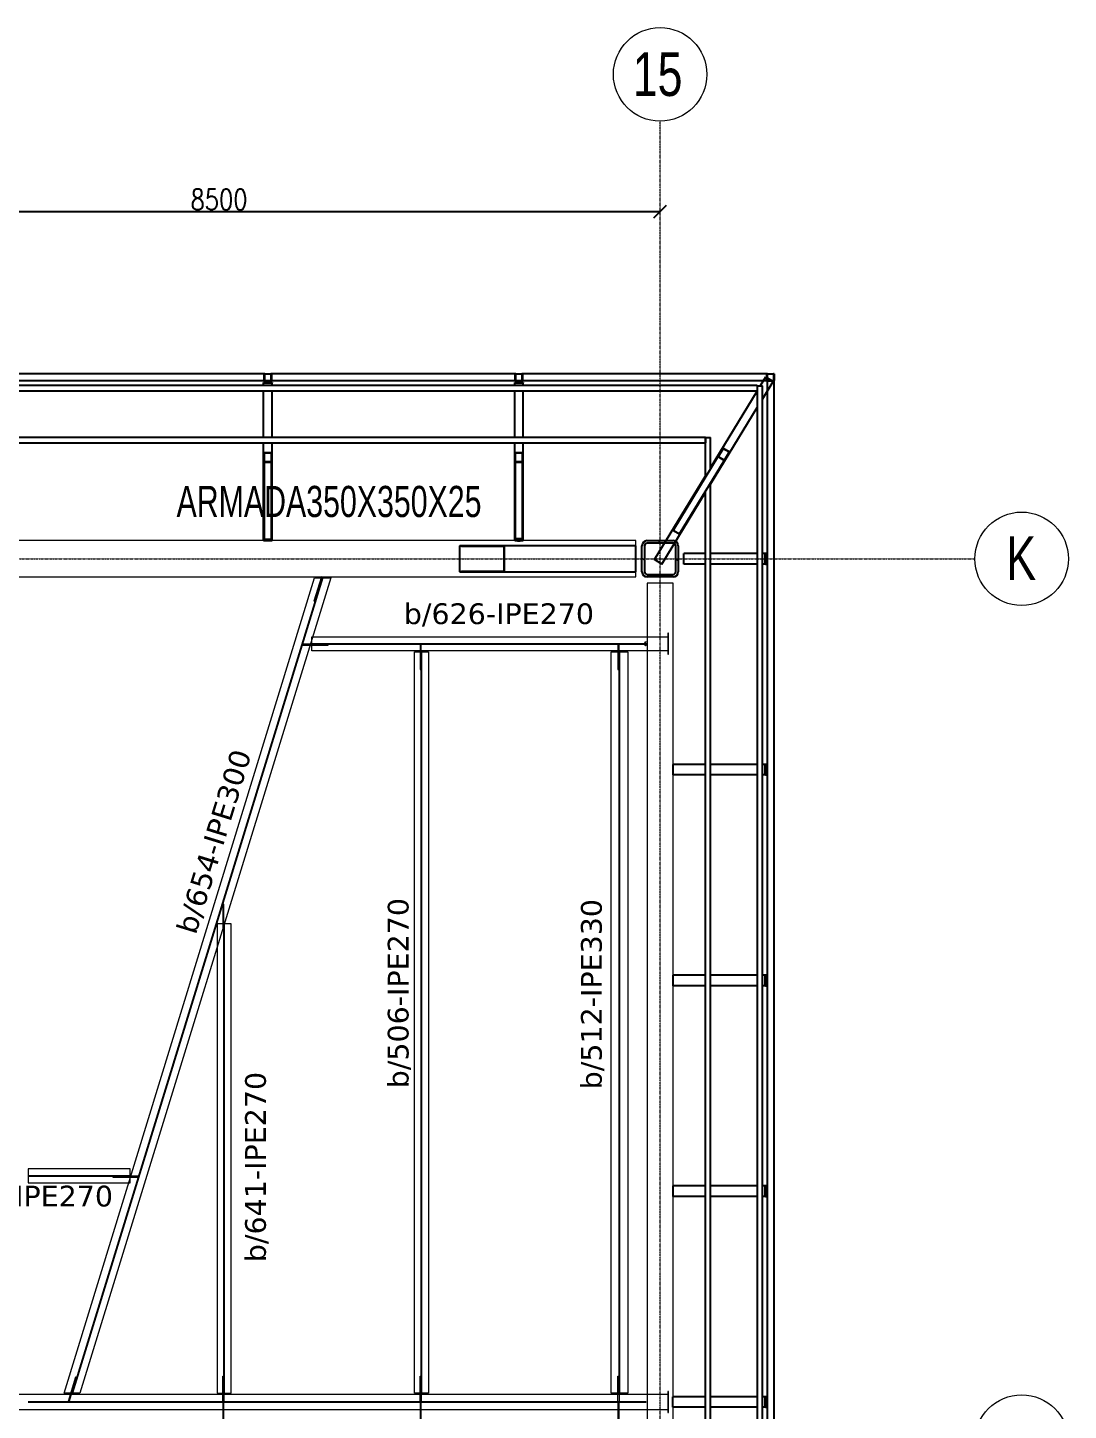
# Model space of a CAD drawing. Header units: millimetres. Extents: x -900 to 76657, y -21218 to 30615.
# Drawn here: x 66630 to 76657, y 17300 to 30615 of the extents above; entities that cross this region are included whole.
import ezdxf

# ---------------------------------------------------------------- set-up
doc = ezdxf.new("R2010")
doc.units = ezdxf.units.MM
doc.header["$LTSCALE"] = 0.9
doc.linetypes.add('Grid Line', pattern=[3.33375, 1.905, -0.47625, 0.47625, -0.47625])
for name, color, linetype, lineweight in [('0-1', 7, 'Continuous', 5), ('A_ALMA', 255, 'Continuous', 5), ('E_COLUMNAS-1', 254, 'Continuous', 25), ('E_COLUMNAS-2', 1, 'Continuous', 9), ('E_COLUMNAS-3', 1, 'Continuous', 35), ('E_COLUMNAS-4', 1, 'Continuous', 25), ('E_EJES', 8, 'Continuous', 9), ('E_EJES-1', 8, 'Grid Line', 9), ('E_TEXTO', 3, 'Continuous', 9), ('E_VIGAS', 5, 'Continuous', 9), ('E_VIGAS-1', 5, 'Continuous', 25), ('E_VIGAS-2', 1, 'Continuous', 25), ('E_VIGAS-3', 5, 'Continuous', 25), ('P-PLATINA', 6, 'Continuous', 15), ('S-COLS-HDLN-1', 52, 'Continuous', 9), ('VIGAS_HCB', 253, 'Continuous', 15)]:
    doc.layers.add(name, color=color, linetype=linetype, lineweight=lineweight)
doc.layers.add('COTAS', color=8, linetype='Continuous')
doc.styles.add('Arial Narrow', font='', dxfattribs={"width": 0.85, "height": 0.3})
doc.styles.add('CNI_COTAS', font='romans.shx', dxfattribs={"width": 0.8})
doc.styles.add('Swis721 LtCn BT', font='swisscl.ttf', dxfattribs={"height": 0.42})
doc.styles.add('VERDANA', font='verdana.ttf')
doc.styles.get('Arial Narrow').set_extended_font_data('Arial Narrow')
doc.dimstyles.new('1.5', dxfattribs={"dimscale": 0, "dimtxt": 200, "dimasz": 120, "dimexe": 4, "dimexo": 4, "dimgap": 15, "dimtad": 1, "dimdec": 0, "dimzin": 4, "dimdsep": 46, "dimtxsty": 'CNI_COTAS', "dimblk": 'OBLIQUE', "dimcen": -0.09, "dimclrd": 256, "dimclrt": 3, "dimadec": 0, "dimazin": 0, "dimtfac": 1, "dimtdec": 0, "dimtmove": 2, "dimatfit": 0, "dimldrblk": 'OBLIQUE', "dimfxl": 0.05, "dimtolj": 1, "dimtzin": 0, "dimarcsym": 0})
pattern_1 = [(45, (0, 0), (-0.3768879, 0.3768879), []), (45, (0, 0.571), (-0.3768879, 0.3768879), [])]

# ---------------------------------------------------------------- blocks, each defined once
blk = doc.blocks.new('EST_SFM_VIGA-METALICA-SECCION-C - EST_SFM_VIGA-METALICA-UPN160-1604346-_50_00m_N_E_-NIVEL-13 DOC')
at = {"layer": 'E_VIGAS-1'}
for p, q in [((30.11, 0.018), (-30.277, 0.018)), ((32.53, 0.018), (30.168, 0.018)), ((34.953, 0.018), (32.588, 0.018)), ((35.017, 0.018), (35.011, 0.018)), ((35.017, 0.018), (35.017, -0.047)), ((-30.272, -0.047), (30.104, -0.047)), ((30.105, -0.047), (30.172, -0.047)), ((30.173, -0.047), (32.524, -0.047)), ((32.525, -0.047), (32.592, -0.047)), ((32.593, -0.047), (34.947, -0.047)), ((34.949, -0.047), (35.015, -0.047))]:
    blk.add_line(p, q, dxfattribs=at)
blk = doc.blocks.new('EST_SFM_VIGA-METALICA-SECCION-C - EST_SFM_VIGA-METALICA-UPN100-1529792-_50_00m_N_E_-NIVEL-13 DOC')
at = {"layer": 'E_VIGAS-2'}
for p, q in [((-13.568, -0.018), (-13.568, 0.032)), ((-13.263, 0.032), (-13.567, 0.032)), ((13.831, 0.032), (-13.129, 0.032)), ((-13.568, -0.018), (-13.181, -0.018)), ((-13.047, -0.018), (13.749, -0.018))]:
    blk.add_line(p, q, dxfattribs=at)
blk = doc.blocks.new('EST_SFM_VIGA-METALICA-SECCION-C - EST_SFM_VIGA-METALICA-UPN100-1530878-_50_00m_N_E_-NIVEL-13 DOC')
at = {"layer": 'E_VIGAS-2'}
for p, q in [((-14.294, -0.032), (-14.294, 0.018)), ((14.54, 0.018), (-14.294, 0.018)), ((-14.294, -0.032), (14.54, -0.032))]:
    blk.add_line(p, q, dxfattribs=at)
blk = doc.blocks.new('EST_SFM_VIGA-METALICA-SECCION-C - EST_SFM_VIGA-METALICA-UPN160-1529890-_50_00m_N_E_-NIVEL-13 DOC')
at = {"layer": 'E_VIGAS-1'}
for p, q in [((14.442, 0.018), (-14.49, 0.018)), ((-14.49, -0.047), (-14.49, 0.016)), ((-14.49, -0.047), (-14.487, -0.047)), ((-14.485, -0.047), (14.437, -0.047))]:
    blk.add_line(p, q, dxfattribs=at)
blk = doc.blocks.new('EST_SFM_VIGA-METALICA-SECCION-C - EST_SFM_VIGA-METALICA-UPN100-1526554-_50_00m_N_E_-NIVEL-13 DOC')
at = {"layer": 'E_VIGAS-2'}
for p, q in [((34.942, 0.018), (-34.929, 0.018)), ((34.942, 0.018), (34.942, -0.032)), ((-34.929, -0.032), (34.942, -0.032))]:
    blk.add_line(p, q, dxfattribs=at)
blk = doc.blocks.new('EST_SFM_VIGA-METALICA-SECCION-C - EST_SFM_VIGA-METALICA-UPN100-1526616-_50_00m_N_E_-NIVEL-13 DOC')
at = {"layer": 'E_VIGAS-2'}
for p, q in [((34.044, 0.032), (-34.827, 0.032)), ((34.044, 0.032), (34.044, -0.018)), ((-34.827, -0.018), (34.044, -0.018))]:
    blk.add_line(p, q, dxfattribs=at)
blk = doc.blocks.new('EST_SCM_COLUMNA-METALICA-SECCION-CUADRADA - EST_SCM_COLUMNA-TUBULAR-CUADRADA_PTEØ_70x70 e_3mm-V2-_50_00m_N_E_-NIVEL-13 DOC')
at = {"layer": 'E_COLUMNAS-1'}
for p, q in [((-0.035, -0.029), (-0.035, 0.029)), ((-0.032, 0.029), (-0.032, -0.029)), ((-0.029, 0.035), (0.029, 0.035)), ((0.029, 0.032), (-0.029, 0.032)), ((0.032, -0.029), (0.032, 0.029)), ((0.035, 0.029), (0.035, -0.029)), ((-0.029, -0.032), (0.029, -0.032)), ((0.029, -0.035), (-0.029, -0.035))]:
    blk.add_line(p, q, dxfattribs=at)
for centre, radius, start, end in [((-0.029, 0.029), 0.006, 90, 180), ((-0.029, 0.029), 0.003, 90, 180), ((0.029, 0.029), 0.006, 0, 90), ((0.029, 0.029), 0.003, 0, 90), ((-0.029, -0.029), 0.006, 180, 270), ((-0.029, -0.029), 0.003, 180, 270), ((0.029, -0.029), 0.003, 270, 360), ((0.029, -0.029), 0.006, 270, 0)]:
    blk.add_arc(centre, radius, start, end, dxfattribs=at)
blk = doc.blocks.new('EST_SCM_COLUMNA-METALICA-SECCION-CUADRADA - EST_SCM_COLUMNA-TUBULAR-CUADRADA_PTEØ_70x70 e_3mm-V8-_50_00m_N_E_-NIVEL-13 DOC')
at = {"layer": 'E_COLUMNAS-2'}
h = blk.add_hatch(dxfattribs=at)
h.set_pattern_fill('FP_4', color=256, style=0, pattern_type=2)
h.set_pattern_definition([(315, (-7.522, 167.908), (0.15909903, 0.15909903), [])])
h.paths.add_polyline_path([(-0.029, 0.035), (-0.033, 0.033), (-0.035, 0.029), (-0.031, 0.031)])
h.paths.add_polyline_path([(0.029, 0.035), (0.031, 0.031), (0.035, 0.029), (0.033, 0.033)])
h.paths.add_polyline_path([(-0.029, 0.035), (-0.029, 0.032), (0.029, 0.032), (0.029, 0.035)])
h.paths.add_polyline_path([(-0.035, -0.029), (-0.033, -0.033), (-0.029, -0.035), (-0.031, -0.031)])
h.paths.add_polyline_path([(-0.032, 0.029), (-0.035, 0.029), (-0.035, -0.029), (-0.032, -0.029)])
h.paths.add_polyline_path([(0.035, -0.029), (0.031, -0.031), (0.029, -0.035), (0.033, -0.033)])
h.paths.add_polyline_path([(0.032, 0.029), (0.032, -0.029), (0.035, -0.029), (0.035, 0.029)])
h.paths.add_polyline_path([(-0.029, -0.032), (-0.029, -0.035), (0.029, -0.035), (0.029, -0.032)])
at = {"layer": 'E_COLUMNAS-1'}
for p, q in [((-0.035, -0.029), (-0.035, 0.029)), ((-0.032, 0.029), (-0.032, -0.029)), ((-0.029, 0.035), (0.029, 0.035)), ((0.029, 0.032), (-0.029, 0.032)), ((0.032, -0.029), (0.032, 0.029)), ((0.035, 0.029), (0.035, -0.029)), ((-0.029, -0.032), (0.029, -0.032)), ((0.029, -0.035), (-0.029, -0.035))]:
    blk.add_line(p, q, dxfattribs=at)
for centre, radius, start, end in [((-0.029, 0.029), 0.006, 90, 180), ((-0.029, 0.029), 0.006, 90, 170), ((-0.029, 0.029), 0.003, 90, 180), ((-0.029, 0.029), 0.003, 90, 150), ((0.029, 0.029), 0.006, 0, 90), ((0.029, 0.029), 0.006, 10, 90), ((0.029, 0.029), 0.003, 0, 90), ((0.029, 0.029), 0.003, 30, 90), ((-0.029, -0.029), 0.006, 180, 270), ((-0.029, -0.029), 0.003, 180, 270), ((0.029, -0.029), 0.003, 270, 360), ((0.029, -0.029), 0.006, 270, 0)]:
    blk.add_arc(centre, radius, start, end, dxfattribs=at)
blk = doc.blocks.new('EST_SCM_COLUMNA-METALICA-SECCION-CUADRADA - EST_SCM_COLUMNA-TUBULAR-CUADRADA_PTEØ_70x70 e_3mm-V9-_50_00m_N_E_-NIVEL-13 DOC')
at = {"layer": 'E_COLUMNAS-1'}
for p, q in [((-0.035, -0.029), (-0.035, 0.029)), ((-0.032, 0.029), (-0.032, -0.029)), ((-0.029, 0.035), (0.029, 0.035)), ((0.029, 0.032), (-0.029, 0.032)), ((0.032, -0.029), (0.032, 0.029)), ((0.035, 0.029), (0.035, -0.029)), ((-0.029, -0.032), (0.029, -0.032)), ((0.029, -0.035), (-0.029, -0.035))]:
    blk.add_line(p, q, dxfattribs=at)
for centre, radius, start, end in [((-0.029, 0.029), 0.006, 90, 180), ((-0.029, 0.029), 0.006, 90, 170), ((-0.029, 0.029), 0.003, 90, 180), ((-0.029, 0.029), 0.003, 90, 150), ((0.029, 0.029), 0.006, 0, 90), ((0.029, 0.029), 0.006, 10, 90), ((0.029, 0.029), 0.003, 0, 90), ((0.029, 0.029), 0.003, 30, 90), ((-0.029, -0.029), 0.006, 180, 270), ((-0.029, -0.029), 0.003, 180, 270), ((0.029, -0.029), 0.003, 270, 360), ((0.029, -0.029), 0.006, 270, 0)]:
    blk.add_arc(centre, radius, start, end, dxfattribs=at)
blk = doc.blocks.new('DCTIB_CNI_EST_MOD-1A-FAC_0001_rvt-1-_50_00m_N_E_-NIVEL-13 DOC')
at = {"layer": 'E_VIGAS'}
h = blk.add_hatch(dxfattribs=at)
h.set_pattern_fill('FP_2', color=256, style=0, pattern_type=2)
h.set_pattern_definition(pattern_1)
h.paths.add_polyline_path([(-9.974, 167.094), (-9.91, 167.094), (-9.91, 167.096), (-9.974, 167.096)])
h.paths.add_polyline_path([(-9.977, 167.098), (-9.976, 167.098), (-9.977, 167.18)])
h.paths.add_polyline_path([(-9.974, 167.182), (-9.91, 167.182), (-9.91, 167.184), (-9.974, 167.184)])
h = blk.add_hatch(dxfattribs=at)
h.set_pattern_fill('FP_2', color=256, style=0, pattern_type=2)
h.set_pattern_definition(pattern_1)
h.paths.add_polyline_path([(-5.547, 167.111), (-5.545, 167.113), (-5.6, 167.146), (-5.601, 167.145)])
h.paths.add_polyline_path([(-5.498, 167.191), (-5.497, 167.193), (-5.552, 167.226), (-5.553, 167.224), (-5.526, 167.208)])
at = {"layer": 'E_COLUMNAS-1'}
for centre, radius, start, end in [((-9.971, 167.879), 0.006, 190, 270), ((-9.971, 167.879), 0.006, 190, 270), ((-9.971, 167.879), 0.003, 210, 270), ((-9.971, 167.879), 0.003, 210, 270), ((-9.913, 167.879), 0.006, 270, 350), ((-9.913, 167.879), 0.006, 270, 350), ((-9.913, 167.879), 0.003, 270, 330), ((-9.913, 167.879), 0.003, 270, 330), ((-7.551, 167.879), 0.006, 190, 270), ((-7.551, 167.879), 0.006, 190, 270), ((-7.551, 167.879), 0.003, 210, 270), ((-7.551, 167.879), 0.003, 210, 270), ((-7.493, 167.879), 0.006, 270, 350), ((-7.493, 167.879), 0.006, 270, 350), ((-7.493, 167.879), 0.003, 270, 330), ((-7.493, 167.879), 0.003, 270, 330)]:
    blk.add_arc(centre, radius, start, end, dxfattribs=at)
at = {"layer": 'E_VIGAS-1'}
for p, q in [((-5.194, 167.83), (-5.143, 167.914)), ((-5.143, 167.914), (-5.134, 167.908)), ((-5.131, 167.906), (-5.081, 167.876)), ((-9.983, 167.859), (-9.955, 167.859)), ((-9.983, 167.858), (-9.983, 167.859)), ((-9.983, 167.858), (-9.901, 167.858)), ((-9.901, 167.858), (-9.983, 167.858)), ((-9.983, 167.83), (-9.983, 167.858)), ((-9.983, 167.33), (-9.983, 167.78)), ((-9.945, 167.876), (-9.945, 167.878)), ((-9.945, 167.864), (-9.945, 167.873)), ((-9.945, 167.859), (-9.945, 167.864)), ((-9.94, 167.878), (-9.94, 167.876)), ((-9.94, 167.873), (-9.94, 167.864)), ((-9.94, 167.864), (-9.94, 167.859)), ((-9.929, 167.859), (-9.901, 167.859)), ((-9.901, 167.859), (-9.901, 167.858)), ((-9.901, 167.83), (-9.901, 167.858)), ((-9.901, 167.33), (-9.901, 167.78)), ((-7.535, 167.859), (-7.563, 167.859)), ((-7.563, 167.859), (-7.535, 167.859)), ((-7.563, 167.858), (-7.563, 167.859)), ((-7.563, 167.858), (-7.481, 167.858)), ((-7.481, 167.858), (-7.563, 167.858)), ((-7.563, 167.83), (-7.563, 167.858)), ((-7.563, 167.33), (-7.563, 167.78)), ((-7.525, 167.876), (-7.525, 167.878)), ((-7.525, 167.864), (-7.525, 167.873)), ((-7.525, 167.859), (-7.525, 167.864)), ((-7.52, 167.878), (-7.52, 167.876)), ((-7.52, 167.873), (-7.52, 167.864)), ((-7.52, 167.864), (-7.52, 167.859)), ((-7.509, 167.859), (-7.481, 167.859)), ((-7.481, 167.859), (-7.509, 167.859)), ((-7.481, 167.859), (-7.481, 167.858)), ((-7.481, 167.83), (-7.481, 167.858)), ((-7.481, 167.33), (-7.481, 167.78)), ((-5.677, 167.038), (-5.227, 167.777)), ((-5.177, 167.701), (-5.073, 167.871)), ((-5.076, 167.873), (-5.073, 167.871)), ((-5.677, 166.88), (-5.227, 167.619)), ((-9.983, 166.337), (-9.983, 167.28)), ((-9.901, 166.337), (-9.901, 167.28)), ((-7.563, 166.337), (-7.563, 167.28)), ((-7.481, 166.337), (-7.481, 167.28)), ((-9.977, 167.18), (-9.977, 167.098)), ((-9.977, 167.098), (-9.977, 166.357)), ((-9.976, 167.18), (-9.976, 167.172)), ((-9.976, 167.098), (-9.976, 167.18)), ((-9.976, 167.098), (-9.976, 167.094)), ((-9.91, 167.184), (-9.974, 167.184)), ((-9.974, 167.182), (-9.91, 167.182)), ((-9.909, 167.172), (-9.909, 167.18)), ((-9.909, 167.18), (-9.909, 167.098)), ((-9.909, 167.094), (-9.909, 167.098)), ((-9.907, 167.098), (-9.907, 167.18)), ((-9.907, 166.357), (-9.907, 167.098)), ((-7.557, 167.18), (-7.557, 167.098)), ((-7.557, 167.098), (-7.557, 166.361)), ((-7.556, 167.18), (-7.556, 167.172)), ((-7.556, 167.098), (-7.556, 167.18)), ((-7.556, 167.098), (-7.556, 167.094)), ((-7.49, 167.184), (-7.554, 167.184)), ((-7.554, 167.182), (-7.49, 167.182)), ((-7.489, 167.172), (-7.489, 167.18)), ((-7.489, 167.18), (-7.489, 167.098)), ((-7.489, 167.094), (-7.489, 167.098)), ((-7.487, 167.098), (-7.487, 167.18)), ((-7.487, 166.361), (-7.487, 167.098)), ((-5.602, 167.15), (-6.034, 166.44)), ((-5.974, 166.404), (-5.542, 167.113)), ((-5.556, 167.224), (-5.602, 167.15)), ((-5.6, 167.149), (-5.602, 167.146)), ((-5.601, 167.145), (-5.547, 167.111)), ((-5.6, 167.149), (-5.555, 167.223)), ((-5.545, 167.113), (-5.6, 167.146)), ((-5.555, 167.223), (-5.56, 167.216)), ((-5.553, 167.224), (-5.498, 167.191)), ((-5.497, 167.193), (-5.552, 167.226)), ((-5.545, 167.111), (-5.543, 167.114)), ((-5.498, 167.188), (-5.543, 167.114)), ((-5.542, 167.113), (-5.497, 167.188)), ((-5.502, 167.181), (-5.498, 167.188)), ((-9.91, 167.096), (-9.974, 167.096)), ((-9.974, 167.094), (-9.91, 167.094)), ((-7.49, 167.096), (-7.554, 167.096)), ((-7.554, 167.094), (-7.49, 167.094)), ((-6.215, 166.155), (-5.727, 166.956)), ((-6.145, 166.112), (-5.727, 166.798)), ((-6.033, 166.435), (-5.979, 166.402)), ((-9.901, 166.337), (-9.983, 166.337)), ((-9.974, 166.353), (-9.91, 166.353)), ((-7.481, 166.337), (-7.563, 166.337)), ((-7.535, 166.337), (-7.563, 166.337)), ((-7.554, 166.357), (-7.49, 166.357)), ((-7.525, 166.337), (-7.519, 166.337)), ((-7.525, 166.337), (-7.525, 166.337)), ((-7.52, 166.337), (-7.52, 166.337)), ((-7.481, 166.337), (-7.509, 166.337)), ((-5.934, 166.112), (-5.934, 166.212)), ((-5.727, 166.212), (-5.934, 166.212)), ((-5.227, 166.212), (-5.677, 166.212)), ((-5.149, 166.212), (-5.177, 166.212)), ((-5.149, 166.212), (-5.149, 166.112)), ((-5.149, 166.112), (-5.149, 166.212)), ((-5.149, 166.212), (-5.148, 166.212)), ((-5.148, 166.212), (-5.148, 166.175)), ((-5.129, 166.212), (-5.148, 166.212)), ((-5.148, 166.165), (-5.143, 166.165)), ((-5.143, 166.165), (-5.148, 166.165)), ((-5.148, 166.165), (-5.143, 166.165)), ((-5.143, 166.165), (-5.129, 166.165)), ((-6.145, 166.112), (-6.215, 166.155)), ((-5.727, 166.112), (-5.934, 166.112)), ((-5.227, 166.112), (-5.677, 166.112)), ((-5.149, 166.112), (-5.177, 166.112)), ((-5.148, 166.112), (-5.149, 166.112)), ((-5.143, 166.16), (-5.148, 166.16)), ((-5.143, 166.16), (-5.148, 166.16)), ((-5.148, 166.16), (-5.143, 166.16)), ((-5.148, 166.15), (-5.148, 166.112)), ((-5.148, 166.112), (-5.129, 166.112)), ((-5.129, 166.16), (-5.143, 166.16)), ((-6.037, 164.082), (-6.037, 164.182)), ((-5.727, 164.182), (-6.037, 164.182)), ((-5.227, 164.182), (-5.677, 164.182)), ((-5.149, 164.182), (-5.177, 164.182)), ((-5.149, 164.182), (-5.149, 164.082)), ((-5.149, 164.082), (-5.149, 164.182)), ((-5.149, 164.182), (-5.148, 164.182)), ((-5.148, 164.182), (-5.148, 164.145)), ((-5.129, 164.182), (-5.148, 164.182)), ((-5.727, 164.082), (-6.037, 164.082)), ((-5.227, 164.082), (-5.677, 164.082)), ((-5.149, 164.082), (-5.177, 164.082)), ((-5.148, 164.082), (-5.149, 164.082)), ((-5.148, 164.135), (-5.143, 164.135)), ((-5.143, 164.135), (-5.148, 164.135)), ((-5.148, 164.135), (-5.143, 164.135)), ((-5.143, 164.13), (-5.148, 164.13)), ((-5.143, 164.13), (-5.148, 164.13)), ((-5.148, 164.13), (-5.143, 164.13)), ((-5.148, 164.12), (-5.148, 164.082)), ((-5.148, 164.082), (-5.129, 164.082)), ((-5.143, 164.135), (-5.129, 164.135)), ((-5.129, 164.13), (-5.143, 164.13)), ((-6.037, 162.052), (-6.037, 162.152)), ((-5.727, 162.152), (-6.037, 162.152)), ((-5.727, 162.052), (-6.037, 162.052)), ((-5.227, 162.152), (-5.677, 162.152)), ((-5.227, 162.052), (-5.677, 162.052)), ((-5.149, 162.152), (-5.177, 162.152)), ((-5.149, 162.052), (-5.177, 162.052)), ((-5.149, 162.152), (-5.149, 162.052)), ((-5.149, 162.052), (-5.149, 162.152)), ((-5.149, 162.152), (-5.148, 162.152)), ((-5.148, 162.052), (-5.149, 162.052)), ((-5.148, 162.152), (-5.148, 162.115)), ((-5.129, 162.152), (-5.148, 162.152)), ((-5.148, 162.105), (-5.143, 162.105)), ((-5.143, 162.105), (-5.148, 162.105)), ((-5.148, 162.105), (-5.143, 162.105)), ((-5.143, 162.1), (-5.148, 162.1)), ((-5.143, 162.1), (-5.148, 162.1)), ((-5.148, 162.1), (-5.143, 162.1)), ((-5.148, 162.09), (-5.148, 162.052)), ((-5.148, 162.052), (-5.129, 162.052)), ((-5.143, 162.105), (-5.129, 162.105)), ((-5.129, 162.1), (-5.143, 162.1)), ((-6.037, 160.023), (-6.037, 160.123)), ((-5.727, 160.123), (-6.037, 160.123)), ((-5.227, 160.123), (-5.677, 160.123)), ((-5.149, 160.123), (-5.177, 160.123)), ((-5.149, 160.123), (-5.149, 160.023)), ((-5.149, 160.023), (-5.149, 160.123)), ((-5.149, 160.123), (-5.148, 160.123)), ((-5.148, 160.123), (-5.148, 160.085)), ((-5.129, 160.123), (-5.148, 160.123)), ((-5.148, 160.075), (-5.143, 160.075)), ((-5.143, 160.075), (-5.148, 160.075)), ((-5.148, 160.075), (-5.143, 160.075)), ((-5.143, 160.07), (-5.148, 160.07)), ((-5.143, 160.07), (-5.148, 160.07)), ((-5.148, 160.07), (-5.143, 160.07)), ((-5.148, 160.06), (-5.148, 160.023)), ((-5.143, 160.075), (-5.129, 160.075)), ((-5.129, 160.07), (-5.143, 160.07)), ((-5.727, 160.023), (-6.037, 160.023)), ((-5.227, 160.023), (-5.677, 160.023)), ((-5.149, 160.023), (-5.177, 160.023)), ((-5.148, 160.023), (-5.149, 160.023)), ((-5.148, 160.023), (-5.129, 160.023)), ((-6.038, 157.993), (-6.038, 158.093)), ((-5.727, 158.093), (-6.038, 158.093)), ((-5.227, 158.093), (-5.677, 158.093)), ((-5.149, 158.093), (-5.177, 158.093)), ((-5.149, 158.093), (-5.149, 157.993)), ((-5.149, 157.993), (-5.149, 158.093)), ((-5.149, 158.093), (-5.148, 158.093)), ((-5.148, 158.093), (-5.148, 158.055)), ((-5.129, 158.093), (-5.148, 158.093)), ((-5.148, 158.045), (-5.143, 158.045)), ((-5.143, 158.045), (-5.148, 158.045)), ((-5.148, 158.045), (-5.143, 158.045)), ((-5.143, 158.045), (-5.129, 158.045)), ((-5.727, 157.993), (-6.038, 157.993)), ((-5.227, 157.993), (-5.677, 157.993)), ((-5.149, 157.993), (-5.177, 157.993)), ((-5.148, 157.993), (-5.149, 157.993)), ((-5.143, 158.04), (-5.148, 158.04)), ((-5.143, 158.04), (-5.148, 158.04)), ((-5.148, 158.04), (-5.143, 158.04)), ((-5.148, 158.03), (-5.148, 157.993)), ((-5.148, 157.993), (-5.129, 157.993)), ((-5.129, 158.04), (-5.143, 158.04))]:
    blk.add_line(p, q, dxfattribs=at)
at = {"layer": 'E_VIGAS-1', "flags": 128}
for points in [[(-9.974, 167.184), (-9.975, 167.184), (-9.975, 167.184), (-9.976, 167.183), (-9.976, 167.183), (-9.977, 167.182), (-9.977, 167.181), (-9.977, 167.18)], [(-9.977, 167.098), (-9.977, 167.097), (-9.977, 167.096), (-9.976, 167.095), (-9.976, 167.095), (-9.975, 167.094), (-9.975, 167.094), (-9.974, 167.094)], [(-9.976, 167.18), (-9.976, 167.181), (-9.975, 167.181), (-9.975, 167.182), (-9.975, 167.182), (-9.975, 167.182), (-9.974, 167.182), (-9.974, 167.182)], [(-9.974, 167.096), (-9.974, 167.096), (-9.975, 167.096), (-9.975, 167.096), (-9.975, 167.096), (-9.975, 167.097), (-9.976, 167.097), (-9.976, 167.098)], [(-9.907, 167.18), (-9.907, 167.181), (-9.907, 167.182), (-9.908, 167.183), (-9.908, 167.183), (-9.909, 167.184), (-9.909, 167.184), (-9.91, 167.184)], [(-9.91, 167.182), (-9.91, 167.182), (-9.909, 167.182), (-9.909, 167.182), (-9.909, 167.182), (-9.909, 167.181), (-9.909, 167.181), (-9.909, 167.18)], [(-9.91, 167.094), (-9.909, 167.094), (-9.909, 167.094), (-9.908, 167.095), (-9.908, 167.095), (-9.907, 167.096), (-9.907, 167.097), (-9.907, 167.098)], [(-9.909, 167.098), (-9.909, 167.097), (-9.909, 167.097), (-9.909, 167.096), (-9.909, 167.096), (-9.909, 167.096), (-9.91, 167.096), (-9.91, 167.096)], [(-7.554, 167.184), (-7.555, 167.184), (-7.555, 167.184), (-7.556, 167.183), (-7.556, 167.183), (-7.557, 167.182), (-7.557, 167.181), (-7.557, 167.18)], [(-7.557, 167.098), (-7.557, 167.097), (-7.557, 167.096), (-7.556, 167.095), (-7.556, 167.095), (-7.555, 167.094), (-7.555, 167.094), (-7.554, 167.094)], [(-7.556, 167.18), (-7.556, 167.181), (-7.555, 167.181), (-7.555, 167.182), (-7.555, 167.182), (-7.555, 167.182), (-7.554, 167.182), (-7.554, 167.182)], [(-7.554, 167.096), (-7.554, 167.096), (-7.555, 167.096), (-7.555, 167.096), (-7.555, 167.096), (-7.555, 167.097), (-7.556, 167.097), (-7.556, 167.098)], [(-7.487, 167.18), (-7.487, 167.181), (-7.487, 167.182), (-7.488, 167.183), (-7.488, 167.183), (-7.489, 167.184), (-7.489, 167.184), (-7.49, 167.184)], [(-7.49, 167.182), (-7.49, 167.182), (-7.489, 167.182), (-7.489, 167.182), (-7.489, 167.182), (-7.489, 167.181), (-7.489, 167.181), (-7.489, 167.18)], [(-7.49, 167.094), (-7.489, 167.094), (-7.489, 167.094), (-7.488, 167.095), (-7.488, 167.095), (-7.487, 167.096), (-7.487, 167.097), (-7.487, 167.098)], [(-7.489, 167.098), (-7.489, 167.097), (-7.489, 167.097), (-7.489, 167.096), (-7.489, 167.096), (-7.489, 167.096), (-7.49, 167.096), (-7.49, 167.096)], [(-5.602, 167.15), (-5.602, 167.149), (-5.602, 167.148), (-5.602, 167.147), (-5.602, 167.146), (-5.602, 167.146), (-5.602, 167.145), (-5.601, 167.145)], [(-5.6, 167.146), (-5.6, 167.147), (-5.601, 167.147), (-5.601, 167.147), (-5.601, 167.148), (-5.601, 167.148), (-5.601, 167.149), (-5.6, 167.149)], [(-5.552, 167.226), (-5.552, 167.226), (-5.553, 167.226), (-5.554, 167.226), (-5.555, 167.226), (-5.555, 167.225), (-5.556, 167.225), (-5.556, 167.224)], [(-5.555, 167.223), (-5.555, 167.224), (-5.555, 167.224), (-5.554, 167.224), (-5.554, 167.224), (-5.554, 167.224), (-5.553, 167.224), (-5.553, 167.224), (-5.553, 167.224)], [(-5.547, 167.111), (-5.546, 167.111), (-5.545, 167.111), (-5.544, 167.111), (-5.544, 167.112), (-5.543, 167.112), (-5.542, 167.113), (-5.542, 167.113)], [(-5.543, 167.114), (-5.543, 167.114), (-5.544, 167.113), (-5.544, 167.113), (-5.544, 167.113), (-5.545, 167.113), (-5.545, 167.113), (-5.545, 167.113)], [(-5.498, 167.191), (-5.498, 167.191), (-5.498, 167.19), (-5.498, 167.19), (-5.498, 167.19), (-5.498, 167.189), (-5.498, 167.189), (-5.498, 167.188)], [(-5.497, 167.188), (-5.496, 167.188), (-5.496, 167.189), (-5.496, 167.19), (-5.496, 167.191), (-5.496, 167.192), (-5.497, 167.192), (-5.497, 167.193)], [(-6.034, 166.44), (-6.034, 166.44), (-6.034, 166.439), (-6.034, 166.438), (-6.034, 166.437), (-6.034, 166.436), (-6.034, 166.436), (-6.033, 166.435)], [(-9.977, 166.357), (-9.977, 166.356), (-9.977, 166.355), (-9.976, 166.355), (-9.976, 166.354), (-9.975, 166.354), (-9.975, 166.353), (-9.974, 166.353)], [(-9.91, 166.353), (-9.909, 166.353), (-9.909, 166.354), (-9.908, 166.354), (-9.908, 166.355), (-9.907, 166.355), (-9.907, 166.356), (-9.907, 166.357)], [(-7.557, 166.361), (-7.557, 166.36), (-7.557, 166.359), (-7.556, 166.359), (-7.556, 166.358), (-7.555, 166.358), (-7.555, 166.357), (-7.554, 166.357)], [(-7.49, 166.357), (-7.489, 166.357), (-7.489, 166.358), (-7.488, 166.358), (-7.488, 166.359), (-7.487, 166.359), (-7.487, 166.36), (-7.487, 166.361)], [(-5.979, 166.402), (-5.978, 166.402), (-5.977, 166.402), (-5.977, 166.402), (-5.976, 166.402), (-5.975, 166.403), (-5.974, 166.403), (-5.974, 166.404)]]:
    blk.add_lwpolyline(points, dxfattribs=at)
at = {"layer": 'E_VIGAS-1'}
for centre, start_param, end_param in [((-7.535, 166.337), 4.712389, 6.283185), ((-7.535, 166.337), 0.785398, 1.308997), ((-7.535, 166.337), 0, 0.523599), ((-7.509, 166.337), 3.141593, 4.712389), ((-7.509, 166.337), 2.617994, 3.141593), ((-7.509, 166.337), 1.832596, 2.356194)]:
    blk.add_ellipse(centre, major_axis=(0.0107, 0), ratio=0.003149, start_param=start_param, end_param=end_param, dxfattribs=at)
for points, knots in [([(-9.945, 167.864), (-9.945, 167.863), (-9.945, 167.862), (-9.947, 167.86), (-9.948, 167.86), (-9.95, 167.859), (-9.951, 167.859), (-9.952, 167.859), (-9.954, 167.859), (-9.955, 167.859)], [0, 0, 0, 0, 0.285714, 0.428571, 0.571429, 0.678571, 0.732143, 0.785714, 1, 1, 1, 1]), ([(-9.955, 167.859), (-9.954, 167.859), (-9.953, 167.859), (-9.95, 167.859), (-9.948, 167.86), (-9.946, 167.86), (-9.945, 167.862), (-9.945, 167.863), (-9.945, 167.864)], [0, 0, 0, 0, 0.142857, 0.285714, 0.428571, 0.571429, 0.785714, 1, 1, 1, 1]), ([(-9.94, 167.864), (-9.94, 167.863), (-9.939, 167.862), (-9.938, 167.86), (-9.936, 167.86), (-9.935, 167.859), (-9.934, 167.859), (-9.932, 167.859), (-9.93, 167.859), (-9.929, 167.859)], [0, 0, 0, 0, 0.285714, 0.428571, 0.571429, 0.678571, 0.732143, 0.785714, 1, 1, 1, 1]), ([(-9.929, 167.859), (-9.93, 167.859), (-9.931, 167.859), (-9.934, 167.859), (-9.936, 167.86), (-9.938, 167.86), (-9.939, 167.862), (-9.94, 167.863), (-9.94, 167.864)], [0, 0, 0, 0, 0.142857, 0.285714, 0.428571, 0.571429, 0.785714, 1, 1, 1, 1]), ([(-7.525, 167.864), (-7.525, 167.863), (-7.525, 167.862), (-7.527, 167.86), (-7.528, 167.86), (-7.53, 167.859), (-7.531, 167.859), (-7.532, 167.859), (-7.534, 167.859), (-7.535, 167.859)], [0, 0, 0, 0, 0.285714, 0.428571, 0.571429, 0.678571, 0.732143, 0.785714, 1, 1, 1, 1]), ([(-7.535, 167.859), (-7.534, 167.859), (-7.533, 167.859), (-7.53, 167.859), (-7.528, 167.859), (-7.526, 167.86), (-7.525, 167.862), (-7.525, 167.863), (-7.525, 167.864)], [0, 0, 0, 0, 0.142857, 0.285714, 0.428571, 0.571429, 0.785714, 1, 1, 1, 1]), ([(-7.52, 167.864), (-7.52, 167.863), (-7.519, 167.861), (-7.518, 167.86), (-7.516, 167.86), (-7.515, 167.859), (-7.514, 167.859), (-7.512, 167.859), (-7.51, 167.859), (-7.509, 167.859)], [0, 0, 0, 0, 0.285714, 0.428571, 0.571429, 0.678571, 0.732143, 0.785714, 1, 1, 1, 1]), ([(-7.509, 167.859), (-7.51, 167.859), (-7.511, 167.859), (-7.514, 167.859), (-7.516, 167.86), (-7.518, 167.86), (-7.519, 167.862), (-7.52, 167.863), (-7.52, 167.864)], [0, 0, 0, 0, 0.142857, 0.285714, 0.428571, 0.571429, 0.785714, 1, 1, 1, 1]), ([(-5.148, 166.175), (-5.148, 166.174), (-5.148, 166.173), (-5.147, 166.17), (-5.147, 166.169), (-5.146, 166.167), (-5.145, 166.165), (-5.143, 166.165), (-5.143, 166.165)], [0, 0, 0, 0, 0.142857, 0.285714, 0.428571, 0.571429, 0.785714, 1, 1, 1, 1]), ([(-5.143, 166.16), (-5.143, 166.16), (-5.144, 166.159), (-5.145, 166.159), (-5.146, 166.158), (-5.147, 166.156), (-5.147, 166.155), (-5.147, 166.154), (-5.148, 166.152), (-5.148, 166.151), (-5.148, 166.15)], [0, 0, 0, 0, 0.142857, 0.285714, 0.428571, 0.571429, 0.678571, 0.732143, 0.785714, 1, 1, 1, 1]), ([(-5.148, 164.145), (-5.148, 164.144), (-5.148, 164.143), (-5.147, 164.14), (-5.147, 164.139), (-5.146, 164.137), (-5.145, 164.136), (-5.143, 164.135), (-5.143, 164.135)], [0, 0, 0, 0, 0.142857, 0.285714, 0.428571, 0.571429, 0.785714, 1, 1, 1, 1]), ([(-5.143, 164.13), (-5.143, 164.13), (-5.144, 164.13), (-5.145, 164.129), (-5.146, 164.128), (-5.147, 164.126), (-5.147, 164.125), (-5.147, 164.124), (-5.148, 164.122), (-5.148, 164.121), (-5.148, 164.12)], [0, 0, 0, 0, 0.142857, 0.285714, 0.428571, 0.571429, 0.678571, 0.732143, 0.785714, 1, 1, 1, 1]), ([(-5.148, 162.115), (-5.148, 162.114), (-5.148, 162.113), (-5.147, 162.111), (-5.147, 162.109), (-5.146, 162.107), (-5.145, 162.106), (-5.143, 162.105), (-5.143, 162.105)], [0, 0, 0, 0, 0.142857, 0.285714, 0.428571, 0.571429, 0.785714, 1, 1, 1, 1]), ([(-5.143, 162.1), (-5.143, 162.1), (-5.144, 162.1), (-5.145, 162.099), (-5.146, 162.098), (-5.147, 162.096), (-5.147, 162.095), (-5.147, 162.094), (-5.148, 162.093), (-5.148, 162.091), (-5.148, 162.09)], [0, 0, 0, 0, 0.142857, 0.285714, 0.428571, 0.571429, 0.678571, 0.732143, 0.785714, 1, 1, 1, 1]), ([(-5.148, 160.085), (-5.148, 160.084), (-5.148, 160.083), (-5.147, 160.081), (-5.147, 160.079), (-5.146, 160.077), (-5.145, 160.076), (-5.143, 160.075), (-5.143, 160.075)], [0, 0, 0, 0, 0.142857, 0.285714, 0.428571, 0.571429, 0.785714, 1, 1, 1, 1]), ([(-5.143, 160.07), (-5.143, 160.07), (-5.144, 160.07), (-5.145, 160.069), (-5.146, 160.068), (-5.147, 160.067), (-5.147, 160.065), (-5.147, 160.064), (-5.148, 160.063), (-5.148, 160.061), (-5.148, 160.06)], [0, 0, 0, 0, 0.142857, 0.285714, 0.428571, 0.571429, 0.678571, 0.732143, 0.785714, 1, 1, 1, 1]), ([(-5.148, 158.055), (-5.148, 158.054), (-5.148, 158.053), (-5.147, 158.051), (-5.147, 158.049), (-5.146, 158.047), (-5.145, 158.046), (-5.143, 158.045), (-5.143, 158.045)], [0, 0, 0, 0, 0.142857, 0.285714, 0.428571, 0.571429, 0.785714, 1, 1, 1, 1]), ([(-5.143, 158.04), (-5.143, 158.04), (-5.144, 158.04), (-5.145, 158.039), (-5.146, 158.038), (-5.147, 158.037), (-5.147, 158.035), (-5.147, 158.034), (-5.148, 158.033), (-5.148, 158.031), (-5.148, 158.03)], [0, 0, 0, 0, 0.142857, 0.285714, 0.428571, 0.571429, 0.678571, 0.732143, 0.785714, 1, 1, 1, 1])]:
    blk.add_open_spline(points, degree=3, knots=knots, dxfattribs=at)
at = {"layer": 'E_COLUMNAS-1', "rotation": 180}
for name, p in [('EST_SCM_COLUMNA-METALICA-SECCION-CUADRADA - EST_SCM_COLUMNA-TUBULAR-CUADRADA_PTEØ_70x70 e_3mm-V9-_50_00m_N_E_-NIVEL-13 DOC', (-9.942, 167.908)), ('EST_SCM_COLUMNA-METALICA-SECCION-CUADRADA - EST_SCM_COLUMNA-TUBULAR-CUADRADA_PTEØ_70x70 e_3mm-V8-_50_00m_N_E_-NIVEL-13 DOC', (-7.522, 167.908)), ('EST_SCM_COLUMNA-METALICA-SECCION-CUADRADA - EST_SCM_COLUMNA-TUBULAR-CUADRADA_PTEØ_70x70 e_3mm-V2-_50_00m_N_E_-NIVEL-13 DOC', (-5.099, 167.908))]:
    blk.add_blockref(name, p, dxfattribs=at)
at = {"layer": 'E_VIGAS-1'}
for name, p in [('EST_SFM_VIGA-METALICA-SECCION-C - EST_SFM_VIGA-METALICA-UPN160-1604346-_50_00m_N_E_-NIVEL-13 DOC', (-40.081, 167.925)), ('EST_SFM_VIGA-METALICA-SECCION-C - EST_SFM_VIGA-METALICA-UPN100-1526554-_50_00m_N_E_-NIVEL-13 DOC', (-40.169, 167.812)), ('EST_SFM_VIGA-METALICA-SECCION-C - EST_SFM_VIGA-METALICA-UPN100-1526616-_50_00m_N_E_-NIVEL-13 DOC', (-39.77, 167.298))]:
    blk.add_blockref(name, p, dxfattribs=at)
for name, p, rotation in [('EST_SFM_VIGA-METALICA-SECCION-C - EST_SFM_VIGA-METALICA-UPN100-1530878-_50_00m_N_E_-NIVEL-13 DOC', (-5.195, 153.535), 270), ('EST_SFM_VIGA-METALICA-SECCION-C - EST_SFM_VIGA-METALICA-UPN160-1529890-_50_00m_N_E_-NIVEL-13 DOC', (-5.082, 153.388), 269.9999999999999), ('EST_SFM_VIGA-METALICA-SECCION-C - EST_SFM_VIGA-METALICA-UPN100-1529792-_50_00m_N_E_-NIVEL-13 DOC', (-5.709, 153.763), 270.0000000000001)]:
    blk.add_blockref(name, p, dxfattribs=dict(at, rotation=rotation))
blk = doc.blocks.new('EST_SCM_COLUMNA-METALICA-SECCION-CUADRADA - EST_SCM_COLUMNA-TUBULAR-CUADRADA_ARMADA_350X350X25-2301502-_50_00m_N_E_-NIVEL-13 DOC')
at = {"layer": 'S-COLS-HDLN-1'}
h = blk.add_hatch(dxfattribs=at)
h.set_pattern_fill('FP_16', color=256, style=0, pattern_type=2)
h.set_pattern_definition([(135, (6.162, -166.162), (-0.15909903, -0.15909903), [])])
h.paths.add_polyline_path([(0.125, -0.175), (0.144, -0.171), (0.16, -0.16), (0.171, -0.144), (0.175, -0.125), (0.175, 0.125), (0.171, 0.144), (0.16, 0.16), (0.144, 0.171), (0.125, 0.175), (-0.125, 0.175), (-0.144, 0.171), (-0.16, 0.16), (-0.171, 0.144), (-0.175, 0.12), (-0.175, -0.125), (-0.171, -0.144), (-0.16, -0.16), (-0.144, -0.171), (-0.125, -0.175), (-0.1, -0.175)])
h.paths.add_polyline_path([(-0.1, -0.15), (-0.125, -0.15), (-0.138, -0.147), (-0.147, -0.138), (-0.15, -0.125), (-0.15, 0.125), (-0.147, 0.137), (-0.138, 0.147), (-0.125, 0.15), (0.125, 0.15), (0.137, 0.147), (0.147, 0.137), (0.15, 0.12), (0.15, -0.125), (0.145, -0.139), (0.137, -0.147), (0.125, -0.15)])
at = {"layer": 'E_COLUMNAS-4'}
for p, q in [((-0.125, 0.175), (0.125, 0.175)), ((0.125, 0.15), (-0.125, 0.15)), ((-0.175, -0.125), (-0.175, 0.125)), ((-0.15, 0.125), (-0.15, -0.125)), ((0.15, -0.125), (0.15, 0.125)), ((0.175, 0.125), (0.175, -0.125)), ((-0.125, -0.15), (0.125, -0.15)), ((0.125, -0.175), (-0.125, -0.175))]:
    blk.add_line(p, q, dxfattribs=at)
for centre, radius, start, end in [((-0.125, 0.125), 0.05, 90, 180), ((-0.125, 0.125), 0.025, 90, 180), ((0.125, 0.125), 0.05, 0, 90), ((0.125, 0.125), 0.025, 360, 90), ((-0.125, -0.125), 0.05, 180, 270), ((-0.125, -0.125), 0.025, 180, 270), ((0.125, -0.125), 0.025, 270, 360), ((0.125, -0.125), 0.05, 270, 0)]:
    blk.add_arc(centre, radius, start, end, dxfattribs=at)
blk = doc.blocks.new('Grid - CNI_NOMBRE EJES-372759-_50_00m_N_E_-NIVEL-13 DOC')
at = {"layer": 'E_EJES'}
blk.add_circle((0, 0), 0.003, dxfattribs=at)
blk = doc.blocks.new('_Oblique')
at = {"color": 0, "linetype": 'ByBlock', "lineweight": -2}
blk.add_line((-0.5, -0.5), (0.5, 0.5), dxfattribs=at)
blk = doc.blocks.new('*D442')
at = {"layer": 'COTAS', "lineweight": -2, "transparency": 16777216}
blk.add_line((64224, 28844), (72724, 28844), dxfattribs=at)
at = {"layer": 'Defpoints', "color": 0, "transparency": 16777216}
for p in [(64224, 28844), (72724, 28844), (72724, 28844)]:
    blk.add_point(p, dxfattribs=at)
at = {"layer": 'COTAS', "lineweight": -2, "transparency": 16777216, "xscale": 120, "yscale": 120, "zscale": 120, "rotation": 180}
blk.add_blockref('_Oblique', (64224, 28844), dxfattribs=at)
at = {"layer": 'COTAS', "lineweight": -2, "transparency": 16777216, "xscale": 120, "yscale": 120, "zscale": 120}
blk.add_blockref('_Oblique', (72724, 28844), dxfattribs=at)
at = {"layer": 'COTAS', "color": 3, "transparency": 16777216, "insert": (68474, 28959), "char_height": 200, "attachment_point": 5, "style": 'CNI_COTAS'}
blk.add_mtext('\\A1;8500', dxfattribs=at)

msp = doc.modelspace()

# ---------------------------------------------------------------- hatches: boundary and pattern name
at = {"layer": 'E_VIGAS'}
h = msp.add_hatch(dxfattribs=at)
h.set_pattern_fill('FP_2', color=256, scale=1000, style=0, pattern_type=2)
h.set_pattern_definition([(45, (78885.9, -140662.4), (-376.8879, 376.8879), []), (45, (78885.9, -140091.4), (-376.8879, 376.8879), [])])
h.paths.add_polyline_path([(71151.4, 25375), (71216.2, 25375), (71216.2, 25377), (70798.5, 25377), (70798.5, 25375)])
h.paths.add_polyline_path([(70795, 25379), (70795, 25621), (70791.5, 25619.7), (70791.5, 25379)])
h.paths.add_polyline_path([(71223.1, 25379), (71223.1, 25621), (71219.7, 25619.7), (71219.7, 25379)])
h.paths.add_polyline_path([(71151.4, 25623), (71216.2, 25623), (71216.2, 25625), (70798.5, 25625), (70798.5, 25623)])

# ---------------------------------------------------------------- linework, layer by layer
at = {"layer": 'A_ALMA'}
for p, q in [((69468.1, 25315.5), (67055.5, 17464.8)), ((69475.5, 25315.5), (67062.9, 17464.8)), ((69368.8, 24686), (72599.8, 24686)), ((69368.8, 24679.4), (72599.8, 24679.4)), ((70420.7, 17465.2), (70420.7, 24604.8)), ((70427.3, 17465.2), (70427.3, 24604.8)), ((72327.9, 17465.3), (72327.9, 24604.8)), ((72335.4, 17465.3), (72335.4, 24604.8)), ((68527.3, 17465.2), (68527.3, 21980.2)), ((68520.7, 17465.2), (68520.7, 21931.9)), ((66635, 19560.9), (67616.9, 19560.9)), ((66635, 19554.3), (67616.9, 19554.3)), ((72589.8, 17383.8), (66635, 17383.8)), ((72589.8, 17376.7), (66635, 17376.7))]:
    msp.add_line(p, q, dxfattribs=at)
at = {"layer": 'E_EJES-1'}
for p, q in [((72723.8, -4505.6), (72723.8, 29714.8)), ((0, 25500), (75757.4, 25500))]:
    msp.add_line(p, q, dxfattribs=at)
at = {"layer": 'E_VIGAS', "color": 30, "true_color": 0xf26722}
msp.add_lwpolyline([(72599.8, 235), (72849.8, 235), (72849.8, 25265), (72599.8, 25265)], close=True, dxfattribs=at)
at = {"layer": 'E_VIGAS-3'}
for p, q in [((70791.5, 25621), (70791.5, 25379)), ((70795, 25379), (70795, 25621)), ((71216.2, 25625), (70798.5, 25625)), ((70810.8, 25623), (70798.5, 25623)), ((70810.8, 25623), (71216.2, 25623)), ((72482.6, 25625), (71216.2, 25625)), ((71219.7, 25621), (71219.7, 25379)), ((71223.1, 25379), (71223.1, 25621)), ((72489.5, 25379), (72489.5, 25621)), ((70798.5, 25377), (70810.8, 25377)), ((70798.5, 25375), (71216.2, 25375)), ((71216.2, 25377), (70810.8, 25377)), ((71216.2, 25375), (72482.6, 25375))]:
    msp.add_line(p, q, dxfattribs=at)
at = {"layer": 'E_VIGAS-3', "flags": 128}
for points in [[(70798.5, 25625), (70797.1, 25624.9), (70795.8, 25624.7), (70794.6, 25624.3), (70793.6, 25623.8), (70792.7, 25623.2), (70792.1, 25622.5), (70791.7, 25621.8), (70791.5, 25621)], [(70795, 25621), (70795.1, 25621.4), (70795.3, 25621.8), (70795.6, 25622.1), (70796, 25622.4), (70796.5, 25622.7), (70797.1, 25622.8), (70797.8, 25623), (70798.5, 25623)], [(72489.5, 25621), (72489.4, 25621.8), (72489, 25622.5), (72488.4, 25623.2), (72487.5, 25623.8), (72486.4, 25624.3), (72485.3, 25624.7), (72484, 25624.9), (72482.6, 25625)], [(70791.5, 25379), (70791.7, 25378.2), (70792.1, 25377.5), (70792.7, 25376.8), (70793.6, 25376.2), (70794.6, 25375.7), (70795.8, 25375.3), (70797.1, 25375.1), (70798.5, 25375)], [(70798.5, 25377), (70797.8, 25377), (70797.1, 25377.2), (70796.5, 25377.3), (70796, 25377.6), (70795.6, 25377.9), (70795.3, 25378.2), (70795.1, 25378.6), (70795, 25379)], [(72482.6, 25375), (72484, 25375.1), (72485.3, 25375.3), (72486.4, 25375.7), (72487.5, 25376.2), (72488.4, 25376.8), (72489, 25377.5), (72489.4, 25378.2), (72489.5, 25379)]]:
    msp.add_lwpolyline(points, dxfattribs=at)
at = {"layer": 'E_VIGAS-3'}
for points, knots in [([(72578.8, 24687.8), (72578.8, 24687.8), (72579, 24688), (72579.4, 24688.6), (72579.7, 24689), (72580, 24689.4), (72580.2, 24689.8), (72580.5, 24690.2), (72580.8, 24690.7), (72581.1, 24691.2), (72581.4, 24691.7), (72581.8, 24692.2), (72582.1, 24692.8), (72582.4, 24693.4), (72582.6, 24693.8), (72582.8, 24694.2), (72583.1, 24694.8), (72583.4, 24695.4), (72583.6, 24695.8), (72583.7, 24696.2), (72583.9, 24696.6), (72584.1, 24697.1), (72584.3, 24697.7), (72584.5, 24698.5), (72584.7, 24699.4), (72584.9, 24700.2), (72585, 24701.4), (72585.1, 24702.2), (72585.1, 24702.8)], [0, 0, 0, 0, 0.1428571, 0.2142857, 0.25, 0.2857143, 0.3214286, 0.3571429, 0.3928571, 0.4285714, 0.4642857, 0.5, 0.5357143, 0.5714286, 0.5892857, 0.6071429, 0.6428571, 0.6785714, 0.6964286, 0.7142857, 0.7321429, 0.75, 0.7857143, 0.8214286, 0.8571429, 0.8928571, 0.9285714, 1, 1, 1, 1]), ([(72585.1, 24662.6), (72585.1, 24663.2), (72585, 24664.1), (72584.9, 24665.2), (72584.7, 24666.1), (72584.5, 24666.9), (72584.3, 24667.7), (72584, 24668.4), (72583.9, 24668.9), (72583.7, 24669.2), (72583.6, 24669.6), (72583.4, 24670.1), (72583.1, 24670.7), (72582.8, 24671.3), (72582.4, 24672), (72582.1, 24672.6), (72581.8, 24673.2), (72581.4, 24673.8), (72581.1, 24674.3), (72580.8, 24674.8), (72580.5, 24675.3), (72580.2, 24675.7), (72580, 24676.1), (72579.7, 24676.4), (72579.4, 24676.8), (72579, 24677.4), (72578.8, 24677.6), (72578.8, 24677.6)], [0, 0, 0, 0, 0.0714286, 0.1071429, 0.1428571, 0.1785714, 0.2142857, 0.25, 0.2678571, 0.2857143, 0.3035714, 0.3214286, 0.3571429, 0.3928571, 0.4285714, 0.4642857, 0.5, 0.5357143, 0.5714286, 0.6071429, 0.6428571, 0.6785714, 0.7142857, 0.75, 0.7857143, 0.8571429, 1, 1, 1, 1])]:
    msp.add_open_spline(points, degree=3, knots=knots, dxfattribs=at)
at = {"layer": 'P-PLATINA'}
for points in [[(69470.1, 25322), (69460.6, 25325), (69388.9, 25091.7), (69398.4, 25088.8)], [(69281.5, 24679.4), (69281.5, 24669.4), (69525.5, 24669.4), (69525.5, 24679.4)], [(70410.7, 24435.4), (70420.7, 24435.4), (70420.7, 24679.4), (70410.7, 24679.4)], [(72317.9, 24435.4), (72327.9, 24435.4), (72327.9, 24679.4), (72317.9, 24679.4)], [(68510.7, 21931.9), (68520.7, 21931.9), (68520.7, 22175.9), (68510.7, 22175.9)], [(67451.6, 19554.3), (67451.6, 19544.3), (67695.6, 19544.3), (67695.6, 19554.3)], [(67102.3, 17616.9), (67092.7, 17619.9), (67021, 17386.6), (67030.6, 17383.7)], [(68510.7, 17627.8), (68520.7, 17627.8), (68520.7, 17383.8), (68510.7, 17383.8)], [(70410.7, 17627.8), (70420.7, 17627.8), (70420.7, 17383.8), (70410.7, 17383.8)], [(72317.9, 17627.8), (72327.9, 17627.8), (72327.9, 17383.8), (72317.9, 17383.8)], [(68510.7, 17132.7), (68520.7, 17132.7), (68520.7, 17376.7), (68510.7, 17376.7)], [(70410.7, 17132.7), (70420.7, 17132.7), (70420.7, 17376.7), (70410.7, 17376.7)], [(72317.9, 17132.7), (72327.9, 17132.7), (72327.9, 17376.7), (72317.9, 17376.7)]]:
    msp.add_lwpolyline(points, close=True, dxfattribs=at)
at = {"layer": 'VIGAS_HCB'}
for points in [[(66425, 25325), (72489.8, 25325), (72489.8, 25675), (66425, 25675)], [(72799.8, 24615.2), (69368.8, 24615.2), (69368.8, 24750.2), (72799.8, 24750.2)], [(70356.5, 24605.2), (70491.5, 24605.2), (70491.5, 17465.2), (70356.5, 17465.2)], [(72411.6, 17465.2), (72251.6, 17465.2), (72251.6, 24604.8), (72411.6, 24604.8)], [(68456.5, 17465.2), (68591.5, 17465.2), (68591.5, 21985.7), (68456.5, 21985.7)], [(66635, 19490.1), (67616.9, 19490.1), (67616.9, 19625.1), (66635, 19625.1)], [(66425, 17455.2), (72799.8, 17455.2), (72799.8, 17305.2), (66425, 17305.2)], [(67136.9, 17475.2), (67136.9, 17475.2)]]:
    msp.add_lwpolyline(points, close=True, dxfattribs=at)
msp.add_lwpolyline([(69395.3, 25315.5), (69552.2, 25315.5), (67132.7, 17464.8), (66982.7, 17464.8), (69395.3, 25315.5)], dxfattribs=at)
at = {"layer": 'VIGAS_HCB', "color": 8}
for points in [[(72799.8, 24782.7), (72799.8, 24582.7), (72805.8, 24582.7), (72805.8, 24782.7)], [(72799.8, 17480.2), (72799.8, 17280.2), (72805.8, 17280.2), (72805.8, 17480.2)]]:
    msp.add_lwpolyline(points, close=True, dxfattribs=at)

# ---------------------------------------------------------------- block references
at = {"layer": '0-1', "xscale": 999.9999999999866, "yscale": 999.9999999999866, "zscale": 999.9999999999866}
msp.add_blockref('DCTIB_CNI_EST_MOD-1A-FAC_0001_rvt-1-_50_00m_N_E_-NIVEL-13 DOC', (78885.9, -140662.4), dxfattribs=at)
at = {"layer": 'E_COLUMNAS-3', "xscale": 999.9999999999866, "yscale": 999.9999999999866, "zscale": 999.9999999999866}
msp.add_blockref('EST_SCM_COLUMNA-METALICA-SECCION-CUADRADA - EST_SCM_COLUMNA-TUBULAR-CUADRADA_ARMADA_350X350X25-2301502-_50_00m_N_E_-NIVEL-13 DOC', (72723.8, 25500), dxfattribs=at)
at = {"layer": 'E_EJES', "xscale": 149999.9999999978, "yscale": 149999.9999999978, "zscale": 149999.9999999978}
msp.add_blockref('Grid - CNI_NOMBRE EJES-372759-_50_00m_N_E_-NIVEL-13 DOC', (72723.8, 30164.8), dxfattribs=at)
at = {"layer": 'E_EJES', "xscale": 149999.9999999978, "yscale": 149999.9999999978, "zscale": 149999.9999999978, "rotation": 269.9999999999994}
for p in [(76207.4, 25500), (76207.4, 17000)]:
    msp.add_blockref('Grid - CNI_NOMBRE EJES-372759-_50_00m_N_E_-NIVEL-13 DOC', p, dxfattribs=at)

# ---------------------------------------------------------------- texts
at = {"layer": 'E_EJES', "char_height": 420, "attachment_point": 1, "style": 'Swis721 LtCn BT'}
for s, insert, width in [('15', (72460.4, 30377.4), 625.316), ('K', (76059.5, 25716.7), 336.709)]:
    msp.add_mtext(s, dxfattribs=dict(at, insert=insert, width=width))
at = {"layer": 'E_TEXTO', "attachment_point": 1}
for s, insert, char_height, width, style in [('ARMADA350X350X25', (68064.9, 26202.2), 300, 3669.524, 'Arial Narrow'), ('b/508-IPE270', (65620.1, 19463.5), 200, 1206.139, 'VERDANA')]:
    msp.add_mtext(s, dxfattribs=dict(at, insert=insert, char_height=char_height, width=width, style=style))
at = {"layer": 'E_TEXTO', "char_height": 200, "width": 1206.139, "attachment_point": 1, "style": 'VERDANA'}
for s, insert, rotation in [('b/626-IPE270', (70254.4, 25071.4), 0.0001), ('b/654-IPE300', (68058.9, 21931.5), 72.91725), ('b/506-IPE270', (70099.8, 20401.2), 90), ('b/512-IPE330', (71961.7, 20391.3), 90), ('b/641-IPE270', (68725.3, 18726.9), 90)]:
    msp.add_mtext(s, dxfattribs=dict(at, insert=insert, rotation=rotation))

# ---------------------------------------------------------------- dimensions: what is measured, and where the dimension line sits
at = {"layer": 'COTAS'}
dim = msp.add_linear_dim(base=(72723.8, 28844.4), p1=(64223.8, 28844.4), p2=(72723.8, 28844.4), dimstyle='1.5', override={"dimscale": 1}, dxfattribs=at)
dim.commit()
dim.dimension.update_dxf_attribs({"geometry": '*D442', "text_midpoint": (68473.8, 28959.4)})

doc.saveas('drawing.dxf')
